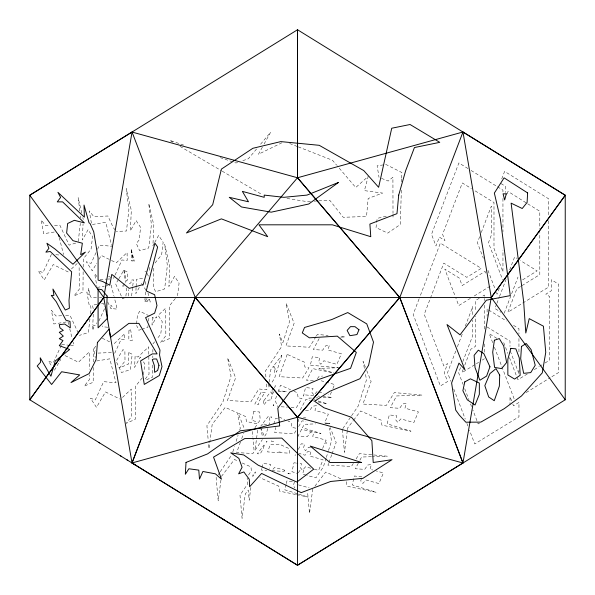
<?xml version="1.0" encoding="UTF-8"?>
<svg xmlns="http://www.w3.org/2000/svg" width="595" height="595" viewBox="0 0 595 595"><rect width="100%" height="100%" fill="white"/><g stroke="black" fill="none" stroke-linecap="round" stroke-linejoin="round"><path stroke-width="0.45" stroke-dasharray="2.98 2.23" d="M83.144 271.737L82.958 291.981L73.951 295.983L79.358 289.133L79.105 266.285M83.181 267.14L83.263 258.855L91.065 249.141L92.567 236.572L88.06 229.722L82.355 240.008L83.062 223.913M93.311 367.502L93.177 382.228L84.17 386.229L89.57 379.372L89.525 374.805M93.356 361.983L93.72 348.796L95.26 357.58M136.612 323.762L137.43 315.119L139.728 311.178L148.371 315.454M152.737 365.107L152.632 377.066L145.262 380.346M152.803 357.744L152.826 355.907M152.856 352.225L152.878 349.458M153.793 268.204L153.622 287.415L155.645 291.758L164.651 288.895L167.351 265.474L164.644 244.344L169.754 266.047L168.854 286.612L174.558 276.325L179.065 283.183L177.563 295.745M401.35 190.177L400.316 224.479L387.724 233.114L376.033 227.602L377.163 218.41L386.252 216.193M401.603 181.832L401.692 179.05M401.714 178.121L401.885 172.557L386.036 164.525L377.126 165.782L379.022 177.347M93.274 314.175L92.805 324.944L95.066 325.748L96.673 322.862M128.706 295.983L128.498 289.668M136.084 287.392L135.809 293.677L139.319 287.355M136.129 286.5L136.441 279.315L144.228 278.051M78.257 241.392L80.332 223.378M89.927 319.024L88.365 332.538L79.358 335.394M90.552 313.625L91.072 309.117L90.604 305.473L89.265 305.689L86.863 291.981L89.265 295.031L88.365 287.987L90.343 296.392L91.37 297.693L98.428 297.403M125.895 296.087L126.504 290.829L126.088 287.586M131.607 295.968L132.64 286.983M132.744 286.083L133.473 279.791L131.026 280.193L131.004 282.833L127.278 284.484M148.029 325.599L147.828 327.376L142.093 329.199M148.542 321.166L149.152 315.841M145.812 291.974L144.682 301.472L148.274 296.912M143.536 374.709L144.823 363.932L142.822 360.89M220.946 480.068L218.209 500.871L216.126 477.755L217.666 475.502M257.657 430.178L254.987 450.43L262.358 439.608M250.859 487.446L249.171 500.216L248.264 490.072L245.304 493.924L242.083 518.349L240.001 495.233L247.706 483.928L247.17 477.956M268.933 383.135L268.345 387.583L270.398 384.578M269.052 382.243L270.688 369.785L273.499 366.126L275.344 375.884L274.496 378.561L270.911 383.827M312.732 489.001L309.512 513.418L307.585 491.983M347.316 430.646L344.453 452.356L342.37 429.24M347.435 429.739L347.673 427.931L353.095 420.866M261.867 468.444L261.473 470.11L266.85 470.422M262.06 467.603L263.042 463.431L270.561 464.323L269.453 468.369M298.229 421.617L298.854 418.947M286.083 484.479L284.827 489.826L297.723 493.813M286.292 483.586L286.924 480.909L292.762 481.6M294.436 481.801L293.328 485.847L294.882 487.759M361.425 478.492L360.756 480.916L362.838 483.467L365.918 479.972L378.941 483.571L383.433 472.951L376.278 470.972M232.831 451.836L234.482 446.6M236.133 441.364L238.059 435.25M239.711 430.014L240.268 428.266L237.36 412.833L225.222 407.374L212.199 424.339L208.979 448.756L208.317 441.364M274.592 388.022L275.329 385.679L273.849 387.605M267.802 428.579L266.017 434.246L264.396 436.618L261.354 429.069M268.769 425.514L270.063 421.409L269.111 416.336L268.427 416.15L262.685 423.625L267.899 425.239M326.067 458.276L323.316 467.008L315.923 477.852L307.027 475.398M326.343 457.406L328.269 451.293M328.544 450.422L331.571 440.821L329.169 428.043M240.439 442.13L236.654 452.579L252.882 453.509L254.169 451.627L252.934 437.89M241.704 438.641L243.6 433.42M276.601 396.039L275.068 400.264L277.612 406.578M273.7 423.982L275.805 418.188L277.538 418.664M328.589 463.386L327.957 465.126L351.437 466.48L353.311 463.46M328.909 462.516L331.75 454.677M332.062 453.806L336.175 442.487L330.188 427.604M419.051 298.958L413.161 314.383L440.389 385.977L447.581 381.529L444.197 372.678L447.678 363.552L443.803 365.947L424.235 314.383L443.796 263.139L466.763 277.322L481.258 268.36L440.374 243.102L419.378 298.102M479.667 236.721L477.391 242.678L483.341 258.252M481.288 232.474L491.299 206.249L491.306 235.233L488.465 242.678L502.604 279.695M501.749 178.887L504.605 171.397L548.754 198.886L548.754 216.134M507.133 193.784L508.026 191.434L526.977 203.349M455.77 351.057L447.522 372.671L450.809 381.276M457.421 346.729L462.374 333.758M460.537 367.576L458.596 372.671L463.111 384.496M462.813 361.626L472.78 335.513L472.78 320.11M463.193 369.317L461.921 372.671L475.606 364.207M464.792 365.129L470.868 349.213L475.472 346.372L475.464 316.168M499.354 288.218L497.07 294.19L496.446 292.562M496.572 304.209L494.928 308.5L500.901 312.189M496.899 303.346L499.19 297.336M499.517 296.481L506.077 279.308M509.684 269.862L514.601 256.981L516.765 258.319M504.218 313.178L518.022 277.01M465.305 326.097L472.78 306.522L472.78 315.581M331.504 391.852L330.121 395.125L328.388 394.641M332.888 388.587L334.613 384.504L321.196 380.793M322.624 448.481L324.922 443.059L326.878 443L325.019 442.829L326.134 440.181L312.717 436.47L314.019 431.992L320.98 433.443L302.461 427.708L304.298 424.257L307.362 424.161L307.756 424.644L308.21 424.131L315.603 423.893M51.43 254.296L43.019 272.577L38.214 270.866L44.223 280L53.23 264.574L68.247 271.997M96.033 252.622L91.065 263.421L86.26 261.711L92.27 270.844L96.769 263.131M97.565 249.298L99.477 245.14L111.786 246.278M61.263 345.375L53.238 362.824L48.433 361.113L51.936 366.438M114.738 275.775L113.585 278.267L108.781 276.556L109.971 278.356M115.118 274.942L121.997 259.985L127.189 260.461L127.099 252.555L116.293 262.841L109.971 259.717M98.919 320.943L104.653 308.47M114.709 353.274L121.097 339.381L124.772 339.723L124.705 333.669L113.89 343.955M319.136 338.592L313.327 349.54L322.691 350.15L325.651 345.829L329.355 345.271L327.979 350.031L341.396 353.735L336.896 364.356L323.873 360.756L320.794 364.259L318.719 361.708L319.827 357.662L312.308 356.769L310.218 365.687L310.575 365.204L338.399 367.747L318.92 368.379L334.018 373.05M300.289 409.925L305.897 399.371L310.345 400.294M298.281 449.426L301.256 443.825L304.566 444.108L303.457 448.154L305.54 450.705L308.619 447.202L311.222 447.923M358.272 463.274L355.371 468.748L364.735 469.358L367.695 465.037L371.399 464.479L370.016 469.239L372.701 469.983M359.938 460.151L361.596 457.027L371.659 456.7M295.031 455.547L295.507 454.654M262.365 147.166L258.446 154.231L283.703 141.907M264.106 144.035L270.628 132.261L260.075 144.823M154.239 243.318L152.922 245.698L153.822 225.133L148.72 203.43L151.42 224.56L148.72 247.981L139.713 250.837L136.292 243.496L139.111 239.986L140.613 227.416L136.106 220.567L130.402 230.853L131.302 210.288L126.192 188.585L128.899 209.715L126.445 231.009L116.285 231.425M154.678 242.529L158.627 235.412L163.134 242.262L161.632 254.831L154.938 263.154M99.023 259.279L101.276 255.419L109.175 259.331M54.435 370.246L60.742 359.447M118.42 279.471L115.728 284.083L122.6 298.824L124.147 298.333M118.866 278.705L123.797 270.264L127.315 272.004L127.404 279.977L126.49 281.13L123.953 270.338M315.945 336.703L309.4 347.264L285.92 345.918L294.131 323.271L286.069 303.249L289.527 321.605L282.841 342.824L279.293 334.018L281.658 346.565L265.392 371.094L266.054 378.45M316.414 335.944L317.351 334.435L328.12 335.424M295.983 430.743L294.146 433.71L274.637 432.587L275.835 429.285L275.121 427.522M298.601 426.518L302.096 420.881L305.912 421.23M356.115 458.931L359.395 453.65L387.219 456.194L372.574 456.67M218.179 474.751L219.711 472.49M220.224 471.738L231.492 455.212M254.958 427.671L257.553 423.856L246.427 421.535L245.698 416.589L238.119 413.183L244.53 429.099M248.509 475.033L251.335 470.883L250.986 466.926L241.89 462.836M342.884 428.489L351.08 416.463M351.593 415.712L358.25 405.939L366.513 379.751L365.196 372.76M317.395 378.755L318.875 376.59L322.579 376.033M298.311 472.809L300.267 469.968L302.037 469.7L300.416 467.715L301.524 463.676L296.518 463.081M260.781 426.102L261.822 424.748L265.199 425.447M273.358 388.252L271.878 390.179L273.856 390.357M221.422 476.446L234.452 459.481L238.58 461.348M353.638 420.159L360.696 410.966L381.172 420.189L381.901 425.135L410.996 431.197L387.196 423.826L389.294 414.916L396.805 415.808L395.697 419.847L397.772 422.405L400.859 418.902L413.882 422.502L418.374 411.881L404.957 408.17L406.34 403.41L402.637 403.968L399.676 408.296L390.305 407.687L396.53 395.958L422.153 395.132L394.329 392.581L386.378 405.411L362.898 404.065L371.109 381.417L366.743 370.573M314.904 486.174L325.755 472.036L341.322 479.042M124.288 283.927L121.997 286.835L124.266 285.823M145.247 379.015L149.025 374.218L148.728 346.796L137.914 357.082L135.125 355.706L134.611 367.368L140.316 357.082L142.324 360.124M95.802 346.208L94.159 348.254L95.795 350.329M175.332 298.519L169.754 305.458L169.456 338.585L160.449 342.586L165.856 335.736L165.551 308.314L158.114 315.395L162.234 321.657L160.739 334.226L156.835 339.083M152.93 343.94L154.603 341.857M142.205 377.892L135.519 386.214L135.221 419.341L126.207 423.343L131.614 416.485L131.309 389.071L120.502 399.357M256.557 149.003L248.353 158.768L241.763 161.029M317.098 391.525L314.019 395.021L311.936 392.469L313.044 388.423L305.533 387.538L303.517 396.106L304.313 394.827L314.19 395.727M71.422 268.97L77.149 263.526M470.392 298.37L458.745 305.577L455.815 297.916M474.274 295.968L490.578 285.89M479.198 298.303L475.464 300.609L475.464 311.594M482.932 295.99L484.419 295.068L484.427 300.609M522.618 279.851L537.114 270.889L520.38 260.55M520.491 286.545L516.847 288.806L507.892 312.256L548.761 286.976L548.754 220.678M521.949 285.645L539.806 274.6L539.799 232.422M482.262 360.087L484.427 358.748M476.364 363.731L478.648 362.325M527.326 373.95L517.925 379.759L516.951 377.208M534.37 369.592L538.988 366.736M539.747 366.267L542.015 364.861M545.05 362.987L549.594 360.176L549.691 296.578L545.808 294.183L551.453 290.695L551.446 279.747L558.645 284.194L558.549 372.559L550.925 377.275M526.218 392.551L550.159 377.743M479.674 422.971L478.164 423.9L472.861 410.022M237.643 162.442L235.999 163.008L220.291 157.638M75.699 243.072L69.146 245.147L59.835 225.163L53.662 225.416M141.275 329.459L138.814 330.232L136.597 325.472M54.204 232.02L43.621 233.738L41.219 220.031L45.718 225.736L50.129 225.557M97.074 287.407L104.132 286.262M105.01 286.121L108.543 285.548M96.985 304.439L92.411 305.183L93.475 309.69M101.552 303.695L103.381 303.405L104.229 306.782M66.186 321.977L53.833 323.978L51.43 310.27L55.937 315.982L62.111 315.729M96.747 360.957L109.785 358.837L115.995 382.793L103.686 381.655L95.282 399.937L90.477 398.226L96.479 407.359L105.486 391.934L119.714 398.962M310.523 201.355L306.871 201.571L286.693 198.41M314.167 201.132L317.819 200.917M318.727 200.865L329.675 200.21L343.263 217.287L366.535 216.491L368.149 198.507L382.459 193.063L364.408 190.631L368.216 176.388L355.743 187.492L337.253 165.849M144.979 271.818L146.333 271.766M100.034 279.375L106.921 279.092M107.784 279.062L110.365 278.958M99.306 297.374L101.953 297.262M65.643 315.588L70.054 315.409L78.585 333.728M97.982 353.095L112.091 352.523M340.6 337.134L345.174 336.986L339.79 336.495M278.14 391.808L286.678 391.532L278.505 390.789L280.535 385.203L290.658 389.77M311.542 398.04L308.857 398.129L310.605 398.665M316.019 397.891L317.812 397.839M323.182 397.661L332.136 397.371L323.159 396.553M325.138 423.588L328.306 423.484M328.522 423.476L329.92 423.432L328.447 423.298L328.113 422.457L328.269 423.276L324.625 422.948L328.358 414.127L314.941 410.416L316.317 405.656L312.613 406.214L309.653 410.543L305.399 410.26M281.182 406.787L287.43 407.144M291 407.344L296.362 407.657L302 398.561L298.14 397.75L297.411 392.804L294.034 391.287M313.364 380.748L306.551 380.302L312.754 368.617L333.126 372.864M55.826 254.705L59.344 255.024M107.732 327.235L102.749 326.774L102.199 325.934M61.642 344.542L69.555 345.271M70.441 345.353L73.959 345.68L73.066 342.125M317.775 396.062L319.575 396.225M303.45 417.653L305.949 417.95M295.685 462.984L294.012 462.784L291.922 471.694L297.827 473.523M361.864 476.87L354.352 475.985L352.255 484.895L376.055 492.266L346.959 486.197L346.231 481.251M311.23 400.48L313.9 401.037M318.347 401.967L327.235 403.819L317.611 400.837M295.797 428.192L291.877 427.374L291.156 422.428L287.965 420.992M295.566 494.467L279.531 491.128L278.802 486.182L259.963 477.703M296.459 494.653L308.046 497.07M318.838 392.001L324.044 393.444M310.791 468.213L305.577 466.77L303.145 469.529L303.963 469.41L302.587 474.17L306.142 475.152M314.264 469.172L318.6 470.37L323.1 459.749L309.675 456.038L311.059 451.278L307.355 451.836L305.027 455.242L299.114 453.412M298.489 484.895L309.117 487.833M314.108 399.751L316.733 400.569M298.578 494.081L308.039 497.011M183.647 145.091L169.687 140.308L172.87 142.183M289.653 143.521L297.366 146.534M298.221 146.868L332.486 160.263L336.658 165.15M381.514 178.359L388.163 181.044L392.916 177.25L393.005 213.397M279.196 417.043L284.774 419.557M102.295 338.22L109.755 341.909M65.026 355.602L78.458 362.243L89.272 351.957L89.458 369.324M180.025 146.385L221.377 170.698M222.173 171.159L261.934 194.535M500.938 183.528L505.631 186.428L505.631 192.497M527.735 203.817L539.799 211.27L539.799 228.74M468.049 168.586L458.894 162.933L431.516 234.311L435.964 245.951L439.348 237.093L444.986 240.581L442.591 234.311L462.322 182.963L471.411 188.578M471.099 170.468L496.699 186.28M497.48 186.763L502.946 190.14L502.946 192.914M475.197 190.913L493.984 202.523L493.991 248.457L502.954 271.908L502.954 250.071M488.666 310.002L506.524 321.04M513.515 325.353L518.952 328.715L518.952 334.055M487.112 326.967L509.989 341.099L509.989 346.469M496.87 338.362L489.239 333.654L492.816 343.01M115.289 230.161L113.295 227.632L107.881 216.007L93.765 216.58L89.265 210.875L91.667 224.583L105.776 222.292L111.562 245.393M96.925 276.556L94.672 273.7L96.911 286.493M141.513 283.399L146.02 290.248M147.091 273.395L149.375 278.289M107.754 302L110.789 308.515L111.496 308.582L110.886 305.116L113.794 308.798L117.193 309.11L114.076 296.667M365.404 367.234L363.054 361.396L364.534 369.264M487.967 270.368L495.204 289.304M485.691 273.098L485.037 271.394L462.166 285.541L459.318 278.096L444.829 269.148L455.168 296.213M510.309 351.124L518.952 373.742L518.952 370.023M503.734 342.608L507.862 353.415M509.484 357.662L516.631 376.36M494.438 347.264L514.511 399.788M511.581 400.822L509.997 396.672L509.997 404.429M512.845 404.139L513.485 405.797L518.959 402.413L518.959 416.805L474.751 443.937L469.514 430.23M464.725 388.721L468.92 399.699M470.541 403.946L471.538 406.549M453.762 389.011L465.253 419.088M466.889 423.372L467.871 425.946M145.098 281.517L146.4 286.723M147.924 292.792L148.787 296.258M111.191 285.117L113.853 295.782M59.292 237.665L63.516 254.548M67.949 321.694L68.842 325.242M69.727 328.797L72.174 338.57M81.768 213.114L78.153 197.741L79.916 211.522M82.831 217.636L83.255 219.443M260.684 427.389L262.514 437.124M123.879 270.301L125.433 282.476M80.504 216.119L80.734 217.956M266.553 383.968L266.887 389.718L258.855 388.989L250.904 401.818L227.424 400.465L235.635 377.825L227.58 357.796L231.038 376.159L222.775 402.346L206.904 425.641L208.228 440.434M252.354 431.479L252.853 436.975M149.62 267.4L149.672 271.9M393.012 214.326L393.02 217.101M518.952 338.503L518.952 353.296M502.946 198.47L502.954 231.767M487.112 309.043L487.112 316.213M484.427 305.22L484.427 329.214M484.427 343.977L484.427 352.285M128.713 352.53L128.609 363.939L119.602 367.941L125.002 361.083L124.89 350.648L122.905 349.659L116.151 361.232L121.402 372.507L130.409 369.651L132.187 354.248L128.713 352.53M128.907 330.813L128.825 340.095L132.365 340.422L130.491 328.842L128.907 330.813M131.302 249.699L131.205 260.833L132.826 260.989L131.607 251.417L133.882 261.086L134.306 261.123L131.302 249.699M92.753 326.179L92.575 330.255L93.876 327.897L92.753 326.179M152.365 317.425L152.03 325.093L156.619 316.815L154.745 318.6L152.365 317.425M252.949 475.07L252.763 476.513L255.486 472.519L255.396 471.895L252.949 475.07M263.912 400.554L263.377 404.645L264.202 404.697L267.162 400.376L270.866 399.818L270.747 400.227L272.034 396.144L271.253 392.031L270.435 392.06L263.912 400.554M253.82 411.323L251.722 420.234L258.58 422.353L260.238 419.914L259.524 412L253.82 411.323M280.089 451.932L279.888 452.631L289.631 453.197L288.932 448.489L279.367 444.182L270.323 444.472L267.616 451.932L276.653 452.445L280.089 451.932M281.844 355.26L276.489 372.232L273.849 365.672L281.844 355.26M273.35 391.964L272.636 394.225L271.751 392.016L273.35 391.964M271.461 416.991L271.208 417.787L270.814 416.812L271.461 416.991M264.143 445.744L263.042 449.232L260.134 453.926L257.33 453.769L264.009 445.06L264.143 445.744M266.932 441.259L266.642 442.189L266.932 441.259M287.221 354.404L279.137 376.68L302.617 378.033L308.946 367.829L304.915 366.989L304.186 362.043L287.221 354.404M273.581 404.369L273.142 405.589L273.849 405.783L273.581 404.369M271.684 440.724L271.439 441.401L273.655 441.609L271.684 440.724M261.056 392.365L254.839 404.087L258.84 404.347L258.617 401.856L265.177 392.231L261.056 392.365M301.568 429.397L298.073 435.986L307.437 436.596L310.397 432.275L313.282 431.836L301.568 429.397M288.129 473.315L287.935 473.68L290.762 473.865L288.129 473.315M284.745 470.221L284.008 471.404L271.722 470.697L274.607 467.417L284.745 470.221M149.583 299.426L144.83 301.539L150.238 302.037L149.583 299.426"/><path stroke-width="0.89" d="M132.053 462.97L195.249 297.5L297.485 417.236L297.522 565.243L462.962 463.007L491.232 297.493L462.97 132.001L297.5 177.764L132.001 132.045L29.772 195.22L29.765 399.766L297.522 565.243L565.228 399.788L565.243 195.242L462.97 131.993L399.788 297.493L297.485 417.236L132.008 462.962L103.768 297.493L132.045 132.016L195.22 297.5L297.485 417.236L462.962 463.007L399.788 297.515L297.5 177.764L297.522 29.757L565.25 195.249L491.232 297.493L103.768 297.493L29.757 195.242L297.522 29.757L297.5 177.764L195.242 297.522L131.993 462.94L297.448 565.25M565.243 195.242L491.232 297.493L565.235 399.766M297.485 417.236L399.788 297.515L297.5 177.764M498.893 440.761L499.703 440.255M74.501 427.411L74.955 427.686M98.629 442.316L99.588 442.911M120.54 455.867L121.142 456.239M126.869 459.771L127.739 460.314M221.266 518.126L224.33 520.023M132.179 463.051L135.244 464.948M399.751 297.5L462.947 462.97M58.622 235.003L59.069 236.78M107.122 296.02L106.788 306.834L107.457 318.288L98.093 327.838L98.086 289.021L101.767 289.661L107.122 296.02M499.703 375.058L499.354 386.125L494.252 400.718L488.673 396.947L484.828 385.657L489.997 373.519L495.992 368.662L499.703 375.058M527.624 192.929L527.103 202.449L522.231 208.525L511.105 203.14L523.652 301.643L525.794 333.014L529.238 318.623L543.428 326.201L545.749 352.352L542.276 372.887L521.51 395.95L504.344 408.609L480.864 422.108L465.84 422.205L459.251 415.042L455.711 410.081L451.62 382.979L458.961 363.114L464.918 369.651L446.994 324.535L460.039 334.859L486.346 300.2L510.265 295.618L500.388 218.967L494.348 193.078L504.099 177.853L527.624 192.929M186.012 462.427L185.35 474.267L188.86 468.771L198.782 470.124L199.489 479.124L202.888 471.485L215.39 473.821L221.466 479.191L213.538 457.124L244.694 438.589L281.807 438.099L313.684 469.172L296.898 482.032L258.156 465.178L243.749 454.952L230.756 452.847L238.863 458.358L242.091 467.261L238.632 473.836L243.838 471.924L249.26 479.25L249.64 486.762L261.599 473.434L301.219 492.623L330.716 481.452L362.898 478.343L392.023 459.667L373.221 462.501L371.868 440.627L351.496 417.296L323.985 407.768L314.562 401.231L329.98 391.213L359.916 378.74L368.595 365.315L373.489 342.14L366.765 323.903L347.755 312.561L331.683 319.589L304.543 327.451L302.29 332.91L309.355 337.811L337.32 336.145L356.323 352.433L350.552 368.335L319.024 379.365L289.847 392.031L277.776 408.155L279.68 425.923L240.261 430.795L207.566 453.903L186.012 462.427M521.465 346.461L520.699 358.778L523.667 373.333L530.725 372.611L535.217 365.278L531.104 349.607L526.233 343.516L521.465 346.461M97.431 342.467L96.093 359.648L89.072 373.645L71.006 382.563L79.708 374.924L61.642 371.749L51.609 384.482L37.217 366.037L40.564 362.221L40.229 357.766L50.932 376.211L55.283 360.942L69.667 349.481L59.292 345.665L62.973 340.578L59.292 338.667L63.308 336.123L59.292 332.308L63.308 330.396L59.961 327.852L59.292 324.669L64.639 324.03L70.329 327.845L70.009 321.397L65.978 320.214L56.272 301.769L51.259 295.41L53.929 295.41L52.925 289.044L65.309 310.032L69.37 308.255L68.99 300.49L71.66 271.856L50.248 251.507L45.897 252.146L48.909 248.331L46.901 243.243L54.926 248.963L72.992 264.225L85.368 252.131L80.689 254.675L82.355 243.221L72.992 240.685L66.633 233.054L67.637 223.504L74.323 220.321L84.364 222.865L62.616 201.876L57.261 201.883L60.608 197.421L57.931 192.334L84.364 217.138L84.021 205.052L89.042 222.857L90.046 223.497L93.727 231.767L98.086 257.851L98.086 280.119L102.437 281.39L109.792 285.198L111.8 274.384L129.197 288.374L143.246 284.551L154.945 243.191L157.623 247.007L146.258 290.91L154.626 294.726L156.968 305.54L154.626 313.171L145.596 317.633L159.988 350.076L159.549 355.014L161.996 366.617L159.319 375.519L144.265 384.437L140.584 360.897L152.29 353.891L157.095 353.891L138.903 323.36L128.87 323.368L110.477 337.372L109.13 329.102L97.431 342.467M398.71 195.093L396.969 213.664L369.889 224.07L370.767 236.698L332.337 224.813L258.974 224.813L267.705 236.698L221.414 218.863L186.48 232.98L212.683 204.754L221.414 169.092L252.86 148.289L280.81 141.603L319.232 145.314L363.776 170.579L378.628 187.291L391.726 128.23L410.067 124.511L439.764 142.346L414.432 147.545L405.701 170.579L398.71 195.093M494.378 340.228L492.712 352.21L494.571 367.42L501.615 368.595L506.605 362.534L503.69 345.918L499.317 338.585L494.378 340.228M464.799 381.893L462.873 390.692L467.291 399.818L475.033 405.002L479.339 394.344L479.339 383.083L470.407 378.822L464.799 381.893M158.984 365.345L157.645 370.432L154.633 372.344L154.298 365.345L152.29 359.618L153.629 358.986L156.641 358.986L158.984 365.345M506.3 193.858L504.657 199.98L503.065 193.814L506.3 193.858M510.86 348.365L507.825 359.343L507.862 374.962L514.586 379.082L520.164 375.296L519.264 357.863L515.858 348.856L510.86 348.365M489.953 366.795L486.598 376.077L479.875 380.227L475.041 367.613L474.118 355.334L478.321 350.158L483.854 353.661L489.953 366.795M358.978 329.771L356.941 334.576L349.927 335.692L347.138 330.418L350.485 326.64L355.029 326.692L358.978 329.771M103.768 297.493L29.772 399.788L103.768 297.493M338.451 182.464L308.753 204.011L271.201 212.177L241.503 206.978L229.276 197.324L248.494 201.779L242.381 191.382L264.21 197.324L264.21 195.093L283.867 197.324L307.005 195.093L338.451 182.464M361.596 462.494L330.024 462.56L310.248 446.086L361.596 462.494"/></g></svg>
